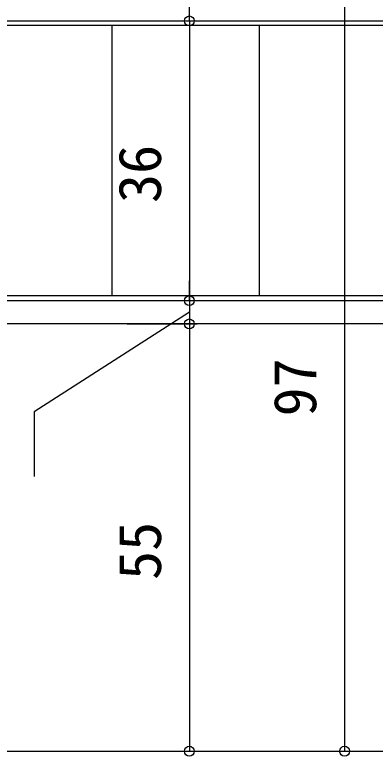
# Model space of a CAD drawing. Units: millimetres, scale not verified. Extents: x -437 to 438, y -281 to 279.
# Drawn here: x 21.1 to 67.5, y -181.7 to -86.3 of the extents above; entities that cross this region are included whole.
import ezdxf
from ezdxf.enums import TextEntityAlignment as Align

# ---------------------------------------------------------------- set-up
doc = ezdxf.new("R2010")
doc.units = ezdxf.units.MM
doc.header["$LTSCALE"] = 2
for name, color, linetype in [('0-4_YKK_12', 2, 'Continuous'), ('0-5_YKK_13', 4, 'Continuous'), ('0-7_YKK_D', 6, 'Continuous')]:
    doc.layers.add(name, color=color, linetype=linetype)
doc.styles.add('ＭＳ ゴシック', font='')
doc.styles.get('ＭＳ ゴシック').set_extended_font_data('MS Gothic')

msp = doc.modelspace()

# ---------------------------------------------------------------- linework, layer by layer
at = {"layer": '0-4_YKK_12'}
for p, q in [((161.2, -126.1), (0.6, -126.1)), ((0.6, -181.1), (161.2, -181.1))]:
    msp.add_line(p, q, dxfattribs=at)
at = {"layer": '0-5_YKK_13'}
for p, q in [((-7.8, -87.1), (161.2, -87.1)), ((33.6, -87.7), (33.6, -122.5)), ((52.6, -87.7), (52.6, -122.5)), ((-7.8, -123.1), (161.2, -123.1))]:
    msp.add_line(p, q, dxfattribs=at)
for points in [[(161.2, -87.7), (-8.2, -87.7), (-8.2, -104.3), (-0.8, -104.3)], [(161.2, -122.5), (-8.2, -122.5), (-8.2, -105.9), (-0.8, -105.9)]]:
    msp.add_lwpolyline(points, dxfattribs=at)
at = {"layer": '0-7_YKK_D'}
for p, q in [((43.6, -87.1), (43.6, -84.1)), ((63.6, -84.1), (63.6, -181.1)), ((35.6, -87.1), (44.6, -87.1)), ((35.6, -87.1), (44.6, -87.1)), ((43.6, -87.1), (43.6, -89.65)), ((43.6, -87.1), (43.6, -123.1)), ((43.6, -123.1), (43.6, -120.55)), ((35.6, -123.1), (44.6, -123.1)), ((35.6, -123.1), (44.6, -123.1)), ((43.6, -123.1), (43.6, -126.1)), ((43.6, -123.1), (43.6, -126.1)), ((35.6, -126.1), (44.6, -126.1)), ((35.6, -126.1), (44.6, -126.1)), ((43.6, -126.1), (43.6, -128.65)), ((43.6, -126.1), (43.6, -181.1)), ((35.6, -181.1), (44.6, -181.1)), ((35.6, -181.1), (64.6, -181.1))]:
    msp.add_line(p, q, dxfattribs=at)
msp.add_lwpolyline([(43.6, -124.6), (23.6, -137.4), (23.6, -145.746)], dxfattribs=at)
for centre in [(43.6, -87.1), (43.6, -87.1), (43.6, -123.1), (43.6, -123.1), (43.6, -126.1), (43.6, -126.1), (43.6, -181.1), (63.6, -181.1)]:
    msp.add_circle(centre, 0.637, dxfattribs=at)

# ---------------------------------------------------------------- texts
at = {"layer": '0-7_YKK_D', "style": 'ＭＳ ゴシック'}
for s, p in [('36', (41.6, -110.533)), ('97', (61.6, -138.012)), ('55', (41.6, -159.055))]:
    msp.add_text(s, height=5.499, rotation=90, dxfattribs=at).set_placement(p, align=Align.BOTTOM_LEFT)

doc.saveas('drawing.dxf')
